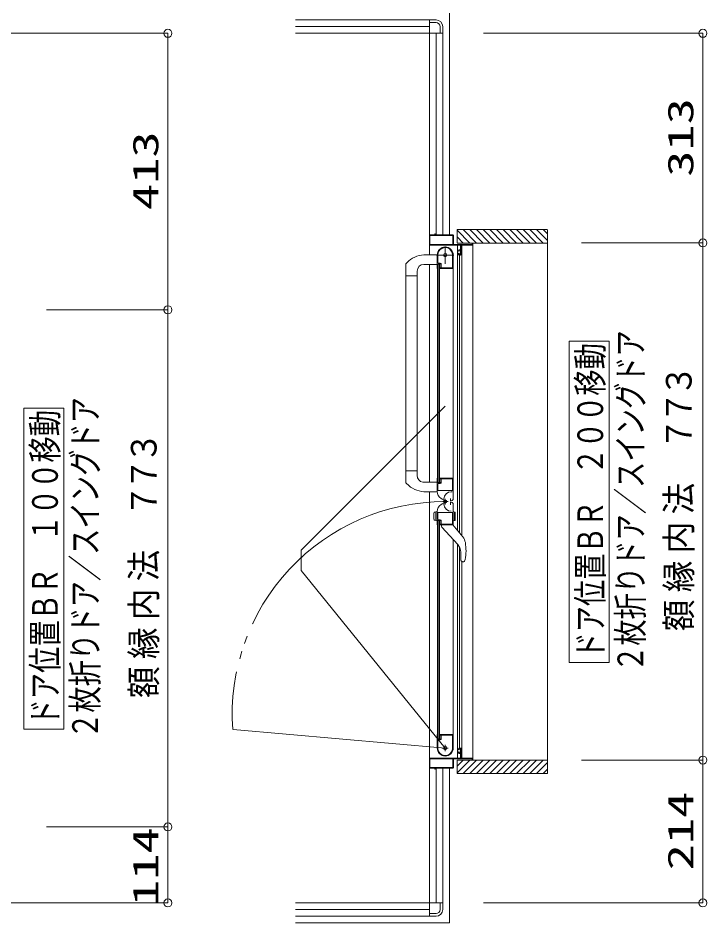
# Model space of a CAD drawing. Units: millimetres on the paper. Extents: x -305 to 305, y -152 to 152.
# Drawn here: x -139.2 to -87.7, y 36.1 to 103.7 of the extents above; entities that cross this region are included whole.
import ezdxf
from ezdxf.enums import TextEntityAlignment as Align

# ---------------------------------------------------------------- set-up
doc = ezdxf.new("R2010")
doc.units = ezdxf.units.MM
doc.linetypes.add('LONG_CHAIN', pattern=[21, 18, -1, 1, -1])
doc.linetypes.add('LONG_DOUBLE_CHAIN', pattern=[21.8, 18, -1, 0.6, -0.6, 0.6, -1])
doc.layers.add('0-0_0', color=7, linetype='Continuous', lineweight=9)
doc.layers.add('0-1_VIEW0001', color=7, linetype='Continuous', lineweight=9)
doc.styles.add('ＭＳ ゴシック', font='')
doc.styles.get('ＭＳ ゴシック').set_extended_font_data('MS Gothic')

# ---------------------------------------------------------------- blocks, each defined once
blk = doc.blocks.new('_ORIGIN')
at = {"layer": '0-0_0'}
blk.add_line((0, 0), (-1, 0), dxfattribs=at)
blk.add_circle((0, 0), 0.5, dxfattribs=at)

msp = doc.modelspace()

# ---------------------------------------------------------------- linework, layer by layer
at = {"layer": '0-1_VIEW0001'}
for p, q in [((-108.434, 103.574), (-118.434, 103.574)), ((-118.434, 103.574), (-108.434, 103.574)), ((-108.434, 86.024), (-108.434, 103.574)), ((-108.434, 103.574), (-108.434, 103.174)), ((-108.434, 103.574), (-107.934, 103.574)), ((-108.434, 103.074), (-118.434, 103.074)), ((-107.934, 103.374), (-108.434, 103.374)), ((-107.634, 102.574), (-107.634, 103.074)), ((-107.434, 102.574), (-107.434, 103.074)), ((-144.394, 102.573), (-127.983, 102.573)), ((-107.434, 102.574), (-118.434, 102.574)), ((-107.934, 87.498), (-107.934, 102.574)), ((-107.834, 102.574), (-107.434, 102.574)), ((-107.434, 87.498), (-107.434, 102.574)), ((-107.434, 102.574), (-107.434, 87.498)), ((-104.394, 102.573), (-87.983, 102.573)), ((-127.983, 101.973), (-127.983, 82.503)), ((-87.983, 101.973), (-87.983, 87.503)), ((-108.434, 87.45), (-108.434, 86.024)), ((-108.389, 86.813), (-108.389, 87.438)), ((-108.384, 87.498), (-108.049, 87.498)), ((-108.374, 87.453), (-106.694, 87.453)), ((-108.034, 87.513), (-108.034, 87.563)), ((-108.024, 87.573), (-108.004, 87.573)), ((-107.994, 87.563), (-107.994, 87.513)), ((-107.979, 87.498), (-106.684, 87.498)), ((-106.679, 87.438), (-106.679, 86.813)), ((-106.634, 87.448), (-106.634, 86.813)), ((-99.609, 87.898), (-106.359, 87.898)), ((-106.359, 86.899), (-106.359, 87.898)), ((-105.41, 86.898), (-106.359, 87.848)), ((-105.91, 86.898), (-106.359, 87.348)), ((-104.91, 86.898), (-105.909, 87.898)), ((-104.41, 86.898), (-105.409, 87.898)), ((-103.909, 86.898), (-104.909, 87.898)), ((-103.409, 86.898), (-104.409, 87.898)), ((-102.909, 86.898), (-103.909, 87.898)), ((-102.409, 86.898), (-103.409, 87.898)), ((-101.909, 86.898), (-102.909, 87.898)), ((-101.409, 86.898), (-102.409, 87.898)), ((-100.909, 86.898), (-101.909, 87.898)), ((-100.414, 86.898), (-101.414, 87.898)), ((-99.919, 86.898), (-100.919, 87.898)), ((-99.609, 87.083), (-100.424, 87.898)), ((-99.609, 87.578), (-99.929, 87.898)), ((-99.609, 87.847), (-99.609, 47.248)), ((-106.114, 86.748), (-108.409, 86.748)), ((-106.694, 86.798), (-108.374, 86.798)), ((-106.619, 86.798), (-105.249, 86.798)), ((-99.609, 86.898), (-106.359, 86.898)), ((-106.328, 65.403), (-106.328, 86.748)), ((-106.099, 86.413), (-106.099, 86.733)), ((-106.049, 86.733), (-106.049, 86.048)), ((-105.199, 86.748), (-106.034, 86.748)), ((-106.011, 65.019), (-106.011, 86.748)), ((-105.234, 86.813), (-105.234, 86.883)), ((-105.184, 86.883), (-105.184, 86.763)), ((-105.184, 48.398), (-105.184, 86.748)), ((-97.069, 86.903), (-87.983, 86.903)), ((-108.677, 86.023), (-107.859, 86.026)), ((-107.849, 85.013), (-107.849, 85.998)), ((-107.804, 85.468), (-107.804, 85.998)), ((-106.699, 86.072), (-106.699, 85.058)), ((-106.649, 85.999), (-106.649, 69.323)), ((-106.249, 86.293), (-106.249, 86.348)), ((-106.249, 86.048), (-106.249, 86.113)), ((-106.214, 86.278), (-106.234, 86.278)), ((-106.234, 86.128), (-106.214, 86.128)), ((-106.199, 86.398), (-106.114, 86.398)), ((-106.199, 86.338), (-106.199, 86.293)), ((-106.199, 86.113), (-106.199, 86.068)), ((-106.099, 85.998), (-106.199, 85.998)), ((-106.188, 65.233), (-106.188, 85.998)), ((-106.114, 86.353), (-106.184, 86.353)), ((-106.184, 86.053), (-106.114, 86.053)), ((-106.099, 86.068), (-106.099, 86.338)), ((-87.983, 86.303), (-87.983, 48.848)), ((-110.199, 84.448), (-110.199, 85.308)), ((-109.973, 85.561), (-110.172, 85.377)), ((-108.844, 85.303), (-107.849, 85.303)), ((-108.434, 85.298), (-108.434, 69.024)), ((-107.684, 85.323), (-107.784, 85.323)), ((-107.784, 68.998), (-107.784, 85.323)), ((-107.634, 85.348), (-107.759, 85.348)), ((-107.614, 85.393), (-107.729, 85.393)), ((-107.684, 68.998), (-107.684, 85.323)), ((-107.584, 85.073), (-107.584, 85.298)), ((-107.539, 85.058), (-107.539, 85.318)), ((-109.344, 84.448), (-109.344, 84.803)), ((-107.834, 69.323), (-107.834, 84.998)), ((-107.808, 84.998), (-107.834, 84.998)), ((-107.786, 85.02), (-107.795, 85.005)), ((-107.624, 85.027), (-107.624, 85.033)), ((-107.614, 85.005), (-107.622, 85.02)), ((-106.659, 84.998), (-107.601, 84.998)), ((-106.709, 85.048), (-107.529, 85.048)), ((-110.199, 84.448), (-110.199, 69.012)), ((-109.344, 84.448), (-110.199, 84.448)), ((-109.349, 84.448), (-109.349, 69.874)), ((-137.069, 81.903), (-127.983, 81.903)), ((-127.983, 81.303), (-127.983, 43.848)), ((-94.987, 79.548), (-97.987, 79.548)), ((-97.987, 55.548), (-97.987, 79.548)), ((-94.987, 55.548), (-94.987, 79.548)), ((-135.755, 74.548), (-138.755, 74.548)), ((-138.755, 50.548), (-138.755, 74.548)), ((-135.755, 50.548), (-135.755, 74.548)), ((-109.344, 69.874), (-110.199, 69.874)), ((-109.344, 69.874), (-109.344, 69.519)), ((-108.914, 69.024), (-107.859, 69.024)), ((-107.849, 69.308), (-107.849, 68.322)), ((-107.834, 69.323), (-107.808, 69.323)), ((-107.795, 69.316), (-107.786, 69.302)), ((-107.784, 68.998), (-107.684, 68.998)), ((-107.624, 69.288), (-107.624, 69.294)), ((-107.622, 69.302), (-107.614, 69.316)), ((-106.649, 69.323), (-107.601, 69.323)), ((-107.584, 69.023), (-107.584, 69.248)), ((-107.539, 69.008), (-107.539, 69.258)), ((-107.524, 69.273), (-106.709, 69.273)), ((-106.699, 69.263), (-106.699, 68.403)), ((-106.649, 69.354), (-106.649, 67.784)), ((-109.974, 68.761), (-110.172, 68.944)), ((-107.804, 68.408), (-107.804, 68.858)), ((-106.709, 68.393), (-107.789, 68.393)), ((-107.759, 68.973), (-107.634, 68.973)), ((-107.729, 68.933), (-107.614, 68.933)), ((-108.677, 68.298), (-107.859, 68.296)), ((-108.434, 36.574), (-108.434, 68.298)), ((-108.434, 68.298), (-108.434, 47.698)), ((-107.419, 67.727), (-107.549, 67.802)), ((-107.343, 67.763), (-107.343, 67.383)), ((-106.854, 67.658), (-106.854, 67.808)), ((-106.723, 68.303), (-106.803, 68.303)), ((-107.419, 67.419), (-107.549, 67.344)), ((-106.854, 67.488), (-106.854, 67.338)), ((-106.799, 67.633), (-106.829, 67.633)), ((-106.799, 67.513), (-106.829, 67.513)), ((-106.649, 65.793), (-106.649, 67.363)), ((-108.099, 66.698), (-108.099, 66.247)), ((-107.849, 66.823), (-108.044, 66.77)), ((-107.949, 66.149), (-107.949, 66.796)), ((-107.849, 65.838), (-107.849, 66.824)), ((-107.804, 66.738), (-107.804, 66.288)), ((-106.709, 66.753), (-107.789, 66.753)), ((-106.699, 65.883), (-106.699, 66.743)), ((-106.549, 66.149), (-106.549, 66.796)), ((-106.499, 66.756), (-106.499, 66.19)), ((-107.849, 66.123), (-108.044, 66.175)), ((-107.834, 65.823), (-107.834, 50.148)), ((-107.834, 65.823), (-107.808, 65.823)), ((-107.795, 65.83), (-107.786, 65.845)), ((-107.784, 66.148), (-107.784, 49.823)), ((-107.784, 66.148), (-107.684, 66.148)), ((-107.759, 66.173), (-107.634, 66.173)), ((-107.729, 66.213), (-107.614, 66.213)), ((-107.684, 66.148), (-107.684, 49.823)), ((-107.624, 65.858), (-107.624, 65.852)), ((-107.622, 65.845), (-107.614, 65.83)), ((-107.601, 65.823), (-106.659, 65.823)), ((-107.584, 66.123), (-107.584, 65.898)), ((-107.539, 66.138), (-107.539, 65.888)), ((-107.524, 65.873), (-106.709, 65.873)), ((-107.524, 65.823), (-107.524, 65.732)), ((-107.495, 65.661), (-106.317, 64.373)), ((-105.936, 64.928), (-106.674, 65.823)), ((-106.649, 66.123), (-106.525, 66.156)), ((-106.649, 49.148), (-106.649, 64.736)), ((-106.328, 48.398), (-106.328, 64.385)), ((-106.188, 49.148), (-106.188, 64.188)), ((-106.09, 63.789), (-106.09, 63.27)), ((-106.029, 63.109), (-106.027, 63.106)), ((-106.011, 48.398), (-106.011, 63.073)), ((-105.952, 63.073), (-105.87, 63.073)), ((-105.828, 63.087), (-105.8, 63.121)), ((-105.828, 63.087), (-105.828, 63.086)), ((-105.756, 63.236), (-105.8, 63.121)), ((-94.987, 55.548), (-97.987, 55.548)), ((-135.755, 50.548), (-138.755, 50.548)), ((-107.849, 50.133), (-107.849, 49.148)), ((-107.808, 50.148), (-107.834, 50.148)), ((-107.786, 50.127), (-107.795, 50.141)), ((-107.624, 50.119), (-107.624, 50.113)), ((-107.614, 50.141), (-107.622, 50.127)), ((-106.659, 50.148), (-107.601, 50.148)), ((-107.584, 50.073), (-107.584, 49.848)), ((-107.539, 50.088), (-107.539, 49.828)), ((-106.709, 50.098), (-107.529, 50.098)), ((-106.699, 49.074), (-106.699, 50.088)), ((-107.804, 49.678), (-107.804, 49.148)), ((-107.684, 49.823), (-107.784, 49.823)), ((-107.634, 49.798), (-107.759, 49.798)), ((-107.614, 49.753), (-107.729, 49.753)), ((-106.249, 49.098), (-106.249, 49.033)), ((-106.249, 48.853), (-106.249, 48.798)), ((-106.234, 49.018), (-106.214, 49.018)), ((-106.214, 48.868), (-106.234, 48.868)), ((-106.099, 49.148), (-106.199, 49.148)), ((-106.199, 49.033), (-106.199, 49.078)), ((-106.199, 48.808), (-106.199, 48.853)), ((-106.199, 48.748), (-106.114, 48.748)), ((-106.184, 49.093), (-106.114, 49.093)), ((-106.114, 48.793), (-106.184, 48.793)), ((-106.099, 49.078), (-106.099, 48.808)), ((-106.099, 48.733), (-106.099, 48.413)), ((-106.049, 48.413), (-106.049, 49.098)), ((-106.114, 48.398), (-108.409, 48.398)), ((-108.389, 48.333), (-108.389, 47.708)), ((-106.694, 48.348), (-108.374, 48.348)), ((-106.679, 47.708), (-106.679, 48.333)), ((-106.634, 47.698), (-106.634, 48.333)), ((-106.619, 48.348), (-105.249, 48.348)), ((-99.609, 48.248), (-106.359, 48.248)), ((-105.41, 48.248), (-106.359, 47.298)), ((-105.91, 48.248), (-106.359, 47.798)), ((-105.199, 48.398), (-106.034, 48.398)), ((-104.91, 48.248), (-105.909, 47.248)), ((-104.41, 48.248), (-105.409, 47.248)), ((-105.234, 48.333), (-105.234, 48.263)), ((-105.184, 48.263), (-105.184, 48.383)), ((-103.91, 48.248), (-104.909, 47.248)), ((-103.409, 48.248), (-104.409, 47.248)), ((-102.91, 48.248), (-103.909, 47.248)), ((-102.409, 48.248), (-103.409, 47.248)), ((-101.909, 48.248), (-102.909, 47.248)), ((-101.409, 48.248), (-102.409, 47.248)), ((-100.909, 48.248), (-101.909, 47.248)), ((-100.414, 48.248), (-101.414, 47.248)), ((-99.919, 48.248), (-100.919, 47.248)), ((-99.609, 48.063), (-100.425, 47.248)), ((-97.069, 48.248), (-87.983, 48.248)), ((-108.384, 47.648), (-108.049, 47.648)), ((-108.374, 47.693), (-106.694, 47.693)), ((-108.034, 47.633), (-108.034, 47.583)), ((-108.024, 47.573), (-108.004, 47.573)), ((-107.994, 47.583), (-107.994, 47.633)), ((-107.979, 47.648), (-106.684, 47.648)), ((-107.934, 37.574), (-107.934, 47.648)), ((-107.434, 37.574), (-107.434, 47.648)), ((-107.434, 47.648), (-107.434, 37.574)), ((-99.609, 47.568), (-99.93, 47.248)), ((-87.984, 38.173), (-87.984, 47.648)), ((-137.069, 43.248), (-127.983, 43.248)), ((-127.984, 38.173), (-127.984, 42.648)), ((-144.394, 37.573), (-127.984, 37.573)), ((-107.434, 37.574), (-118.434, 37.574)), ((-107.834, 37.574), (-107.434, 37.574)), ((-107.634, 37.574), (-107.634, 37.074)), ((-107.434, 37.574), (-107.434, 37.074)), ((-104.394, 37.573), (-87.984, 37.573)), ((-108.434, 37.074), (-118.434, 37.074)), ((-108.434, 36.574), (-118.434, 36.574)), ((-118.434, 36.574), (-108.434, 36.574)), ((-108.434, 36.574), (-108.434, 36.974)), ((-107.934, 36.774), (-108.434, 36.774)), ((-108.434, 36.574), (-107.934, 36.574))]:
    msp.add_line(p, q, dxfattribs=at)
at = {"layer": '0-1_VIEW0001', "linetype": 'LONG_DOUBLE_CHAIN'}
for p, q in [((-106.934, 104.074), (-106.934, 87.498)), ((-107.249, 74.695), (-118.01, 63.934)), ((-118.01, 63.934), (-118.01, 62.408)), ((-107.249, 49.148), (-118.01, 62.408)), ((-123.114, 50.536), (-107.249, 49.148)), ((-106.934, 47.648), (-106.934, 36.074)), ((-118.434, 36.074), (-106.934, 36.074))]:
    msp.add_line(p, q, dxfattribs=at)
at = {"layer": '0-1_VIEW0001', "linetype": 'LONG_CHAIN'}
for p, q in [((-107.249, 85.348), (-107.249, 86.648)), ((-107.899, 85.998), (-106.599, 85.998)), ((-107.249, 67.786), (-107.249, 67.361)), ((-107.037, 67.573), (-107.428, 67.573)), ((-107.249, 48.918), (-107.249, 49.378)), ((-107.019, 49.148), (-107.479, 49.148))]:
    msp.add_line(p, q, dxfattribs=at)
at = {"layer": '0-1_VIEW0001', "color": 5}
msp.add_line((-106.359, 48.248), (-99.609, 48.248), dxfattribs=at)
at = {"layer": '0-1_VIEW0001'}
for points in [[(-106.649, 66.123), (-106.649, 66.823), (-106.525, 66.789)], [(-106.082, 63.209), (-106.083, 63.213), (-106.084, 63.217), (-106.085, 63.221), (-106.086, 63.226), (-106.087, 63.23), (-106.087, 63.234), (-106.088, 63.238), (-106.089, 63.243), (-106.089, 63.247), (-106.09, 63.252), (-106.09, 63.254), (-106.09, 63.256), (-106.09, 63.258), (-106.09, 63.26), (-106.09, 63.262), (-106.09, 63.264), (-106.09, 63.267), (-106.09, 63.269), (-106.09, 63.271), (-106.09, 63.273)], [(-106.029, 63.109), (-106.03, 63.11), (-106.031, 63.111), (-106.032, 63.112), (-106.033, 63.113), (-106.034, 63.114), (-106.035, 63.116), (-106.036, 63.117), (-106.037, 63.118), (-106.038, 63.12), (-106.039, 63.121), (-106.04, 63.122), (-106.041, 63.124), (-106.042, 63.125), (-106.043, 63.127), (-106.044, 63.128), (-106.045, 63.13), (-106.046, 63.131), (-106.047, 63.133), (-106.049, 63.135), (-106.051, 63.138), (-106.053, 63.141), (-106.054, 63.144), (-106.056, 63.147), (-106.058, 63.151), (-106.06, 63.154), (-106.062, 63.158), (-106.064, 63.161), (-106.066, 63.165), (-106.068, 63.169), (-106.069, 63.173), (-106.071, 63.177), (-106.073, 63.18), (-106.074, 63.184), (-106.076, 63.188), (-106.077, 63.192), (-106.078, 63.196), (-106.08, 63.2), (-106.081, 63.205), (-106.082, 63.209)], [(-105.87, 63.073), (-105.868, 63.073), (-105.866, 63.074), (-105.864, 63.074), (-105.861, 63.074), (-105.859, 63.074), (-105.857, 63.075), (-105.855, 63.075), (-105.853, 63.075), (-105.85, 63.076), (-105.848, 63.076), (-105.846, 63.077), (-105.844, 63.078), (-105.842, 63.078), (-105.839, 63.079), (-105.837, 63.08), (-105.835, 63.081), (-105.833, 63.082), (-105.831, 63.083), (-105.83, 63.085), (-105.828, 63.086)], [(-99.609, 47.248), (-106.359, 47.248), (-106.359, 48.249)]]:
    msp.add_lwpolyline(points, dxfattribs=at)
for centre, radius in [((-107.249, 85.998), 0.125), ((-107.249, 67.573), 0.113), ((-107.249, 49.148), 0.125)]:
    msp.add_circle(centre, radius, dxfattribs=at)
for centre, radius, start, end in [((-107.934, 103.074), 0.5, 0, 90), ((-107.934, 103.074), 0.3, 0, 90), ((-108.384, 87.448), 0.05, 90, 180), ((-108.374, 87.438), 0.015, 90, 180), ((-108.049, 87.513), 0.015, 270, 0), ((-108.024, 87.563), 0.01, 90, 180), ((-108.004, 87.563), 0.01, 0, 90), ((-107.979, 87.513), 0.015, 180, 270), ((-106.694, 87.438), 0.015, 0, 90), ((-106.684, 87.448), 0.05, 0, 90), ((-108.409, 86.773), 0.025, 180, 270), ((-108.374, 86.813), 0.015, 180, 270), ((-107.249, 85.998), 0.6, 0, 180), ((-106.694, 86.813), 0.015, 270, 0), ((-106.619, 86.813), 0.015, 180, 270), ((-106.114, 86.733), 0.015, 0, 90), ((-106.034, 86.733), 0.015, 90, 180), ((-105.249, 86.813), 0.015, 270, 0), ((-105.219, 86.883), 0.015, 90, 180), ((-105.199, 86.883), 0.015, 0, 90), ((-105.199, 86.763), 0.015, 270, 0), ((-108.67, 83.953), 2.07, 90.2, 129.02418), ((-107.249, 85.998), 0.555, 7.76707, 180), ((-106.709, 86.072), 0.01, 0, 7.76707), ((-106.199, 86.348), 0.05, 90, 180), ((-106.234, 86.293), 0.015, 180, 270), ((-106.234, 86.113), 0.015, 90, 180), ((-106.199, 86.048), 0.05, 180, 270), ((-106.214, 86.293), 0.015, 270, 0), ((-106.214, 86.113), 0.015, 0, 90), ((-106.184, 86.338), 0.015, 90, 180), ((-106.184, 86.068), 0.015, 180, 270), ((-106.114, 86.413), 0.015, 270, 0), ((-106.114, 86.338), 0.015, 0, 90), ((-106.114, 86.068), 0.015, 270, 0), ((-106.099, 86.048), 0.05, 270, 0), ((-110.099, 85.308), 0.1, 136.52757, 180), ((-108.844, 84.803), 0.5, 90, 180), ((-107.729, 85.468), 0.075, 180, 270), ((-107.759, 85.323), 0.025, 90, 180), ((-107.634, 85.298), 0.05, 0, 90), ((-107.614, 85.318), 0.075, 0, 90), ((-107.834, 85.013), 0.015, 180, 270), ((-107.808, 85.013), 0.015, 270, 329.03624), ((-107.799, 85.027), 0.015, 329.03624, 0), ((-107.609, 85.033), 0.015, 90, 180), ((-107.609, 85.027), 0.015, 180, 210.96376), ((-107.601, 85.013), 0.015, 210.96376, 270), ((-107.609, 85.073), 0.025, 270, 0), ((-107.529, 85.058), 0.01, 180, 270), ((-106.709, 85.058), 0.01, 270, 0), ((-106.659, 85.008), 0.01, 270, 0), ((-110.099, 69.013), 0.1, 180, 223.47243), ((-108.844, 69.519), 0.5, 180, 262.04438), ((-107.834, 69.308), 0.015, 90, 180), ((-107.808, 69.308), 0.015, 30.96376, 90), ((-107.799, 69.294), 0.015, 0, 30.96376), ((-107.759, 68.998), 0.025, 180, 270), ((-107.634, 69.023), 0.05, 270, 0), ((-107.609, 69.294), 0.015, 149.03624, 180), ((-107.609, 69.288), 0.015, 180, 270), ((-107.601, 69.308), 0.015, 90, 149.03624), ((-107.614, 69.008), 0.075, 270, 0), ((-107.609, 69.248), 0.025, 0, 90), ((-107.524, 69.258), 0.015, 90, 180), ((-106.709, 69.263), 0.01, 0, 90), ((-106.659, 69.313), 0.01, 0, 90), ((-108.67, 70.368), 2.07, 230.94186, 269.8), ((-107.249, 68.322), 0.6, 180, 240), ((-107.729, 68.858), 0.075, 90, 180), ((-107.789, 68.408), 0.015, 180, 270), ((-106.709, 68.403), 0.01, 270, 0), ((-106.803, 67.763), 0.54, 90, 180), ((-106.829, 67.658), 0.025, 180, 270), ((-106.799, 67.783), 0.15, 270, 0), ((-107.249, 66.824), 0.6, 120, 180), ((-106.803, 67.383), 0.54, 180, 270), ((-106.829, 67.488), 0.025, 90, 180), ((-106.799, 67.363), 0.15, 0, 90), ((-108.024, 66.698), 0.075, 105, 180), ((-107.789, 66.738), 0.015, 90, 180), ((-107.729, 66.288), 0.075, 180, 270), ((-106.709, 66.743), 0.01, 0, 90), ((-106.534, 66.756), 0.035, 0, 75), ((-108.024, 66.247), 0.075, 180, 255), ((-107.834, 65.838), 0.015, 180, 270), ((-107.808, 65.838), 0.015, 270, 329.03624), ((-107.799, 65.852), 0.015, 329.03624, 0), ((-107.759, 66.148), 0.025, 90, 180), ((-107.634, 66.123), 0.05, 0, 90), ((-107.609, 65.858), 0.015, 90, 180), ((-107.609, 65.852), 0.015, 180, 210.96376), ((-107.614, 66.138), 0.075, 0, 90), ((-107.601, 65.838), 0.015, 210.96376, 270), ((-107.609, 65.898), 0.025, 270, 0), ((-107.524, 65.888), 0.015, 180, 270), ((-107.424, 65.732), 0.1, 180, 222.43623), ((-106.709, 65.883), 0.01, 270, 0), ((-106.659, 65.833), 0.01, 270, 0), ((-106.534, 66.19), 0.035, 285, 0), ((-106.955, 63.789), 0.865, 0, 42.43623), ((-106.631, 64.355), 0.9, 9.28844, 39.5), ((-109.364, 63.908), 3.67, 349.4547, 9.28844), ((-105.952, 63.173), 0.1, 221.81032, 270), ((-107.834, 50.133), 0.015, 90, 180), ((-107.808, 50.133), 0.015, 30.96376, 90), ((-107.799, 50.119), 0.015, 0, 30.96376), ((-107.609, 50.119), 0.015, 149.03624, 180), ((-107.609, 50.113), 0.015, 180, 270), ((-107.601, 50.133), 0.015, 90, 149.03624), ((-107.609, 50.073), 0.025, 0, 90), ((-107.529, 50.088), 0.01, 90, 180), ((-106.709, 50.088), 0.01, 0, 90), ((-106.659, 50.138), 0.01, 0, 90), ((-107.729, 49.678), 0.075, 90, 180), ((-107.759, 49.823), 0.025, 180, 270), ((-107.634, 49.848), 0.05, 270, 0), ((-107.614, 49.828), 0.075, 270, 0), ((-107.249, 49.148), 0.6, 180, 0), ((-107.249, 49.148), 0.555, 180, 352.23293), ((-106.709, 49.074), 0.01, 352.23293, 0), ((-106.664, 49.248), 0.015, 0, 2.69354), ((-106.199, 49.098), 0.05, 90, 180), ((-106.234, 49.033), 0.015, 180, 270), ((-106.234, 48.853), 0.015, 90, 180), ((-106.199, 48.798), 0.05, 180, 270), ((-106.214, 49.033), 0.015, 270, 0), ((-106.214, 48.853), 0.015, 0, 90), ((-106.184, 49.078), 0.015, 90, 180), ((-106.184, 48.808), 0.015, 180, 270), ((-106.114, 49.078), 0.015, 0, 90), ((-106.114, 48.808), 0.015, 270, 0), ((-106.114, 48.733), 0.015, 0, 90), ((-106.099, 49.098), 0.05, 0, 90), ((-108.409, 48.373), 0.025, 90, 180), ((-108.374, 48.333), 0.015, 90, 180), ((-106.694, 48.333), 0.015, 0, 90), ((-106.619, 48.333), 0.015, 90, 180), ((-106.114, 48.413), 0.015, 270, 0), ((-106.034, 48.413), 0.015, 180, 270), ((-105.249, 48.333), 0.015, 0, 90), ((-105.219, 48.263), 0.015, 180, 270), ((-105.199, 48.383), 0.015, 0, 90), ((-105.199, 48.263), 0.015, 270, 0), ((-108.384, 47.698), 0.05, 180, 270), ((-108.374, 47.708), 0.015, 180, 270), ((-108.049, 47.633), 0.015, 0, 90), ((-108.024, 47.583), 0.01, 180, 270), ((-108.004, 47.583), 0.01, 270, 0), ((-107.979, 47.633), 0.015, 90, 180), ((-106.694, 47.708), 0.015, 270, 0), ((-106.684, 47.698), 0.05, 270, 0), ((-107.934, 37.074), 0.5, 270, 0), ((-107.934, 37.074), 0.3, 270, 0)]:
    msp.add_arc(centre, radius, start, end, dxfattribs=at)
at = {"layer": '0-1_VIEW0001', "linetype": 'LONG_DOUBLE_CHAIN'}
msp.add_arc((-107.249, 51.648), 15.925, 90, 183.99733, dxfattribs=at)

# ---------------------------------------------------------------- block references
at = {"layer": '0-1_VIEW0001', "xscale": 0.6, "yscale": 0.6}
for p, rotation in [((-127.983, 102.573), 90), ((-87.983, 102.573), 90), ((-87.983, 86.903), 270), ((-87.983, 86.903), 90), ((-127.983, 81.903), 270), ((-127.983, 81.903), 90), ((-87.983, 48.248), 270), ((-87.984, 48.248), 90), ((-127.984, 43.248), 90), ((-127.983, 43.248), 270), ((-127.984, 37.573), 270), ((-87.984, 37.573), 270)]:
    msp.add_blockref('_ORIGIN', p, dxfattribs=dict(at, rotation=rotation))

# ---------------------------------------------------------------- texts
at = {"layer": '0-1_VIEW0001', "style": 'ＭＳ ゴシック'}
for s, width, p in [('313', 1.5, (-88.122, 91.848)), ('413', 1.5, (-128.122, 89.36)), ('２枚折りドア／スイングドア', 0.75, (-91.87, 54.833)), ('ドア位置ＢＲ\u3000２００移動', 0.75, (-94.868, 55.833)), ('３', 0.9, (-88.249, 75.427)), ('２枚折りドア／スイングドア', 0.75, (-132.638, 49.833)), ('７', 0.9, (-88.249, 73.439)), ('ドア位置ＢＲ\u3000１００移動', 0.75, (-135.635, 50.833)), ('７', 0.9, (-88.249, 71.451)), ('３', 0.9, (-128.249, 70.427)), ('７', 0.9, (-128.249, 68.439)), ('法', 0.9, (-88.249, 66.611)), ('７', 0.9, (-128.249, 66.451)), ('内', 0.9, (-88.249, 63.703)), ('法', 0.9, (-128.249, 61.611)), ('縁', 0.9, (-88.249, 60.795)), ('内', 0.9, (-128.249, 58.703)), ('額', 0.9, (-88.249, 57.887)), ('縁', 0.9, (-128.249, 55.795)), ('額', 0.9, (-128.249, 52.887)), ('214', 1.5, (-88.123, 40.001)), ('114', 1.5, (-128.114, 37.34))]:
    msp.add_text(s, height=1.921, rotation=90, dxfattribs=dict(at, width=width)).set_placement(p, align=Align.BOTTOM_LEFT)

doc.saveas('drawing.dxf')
